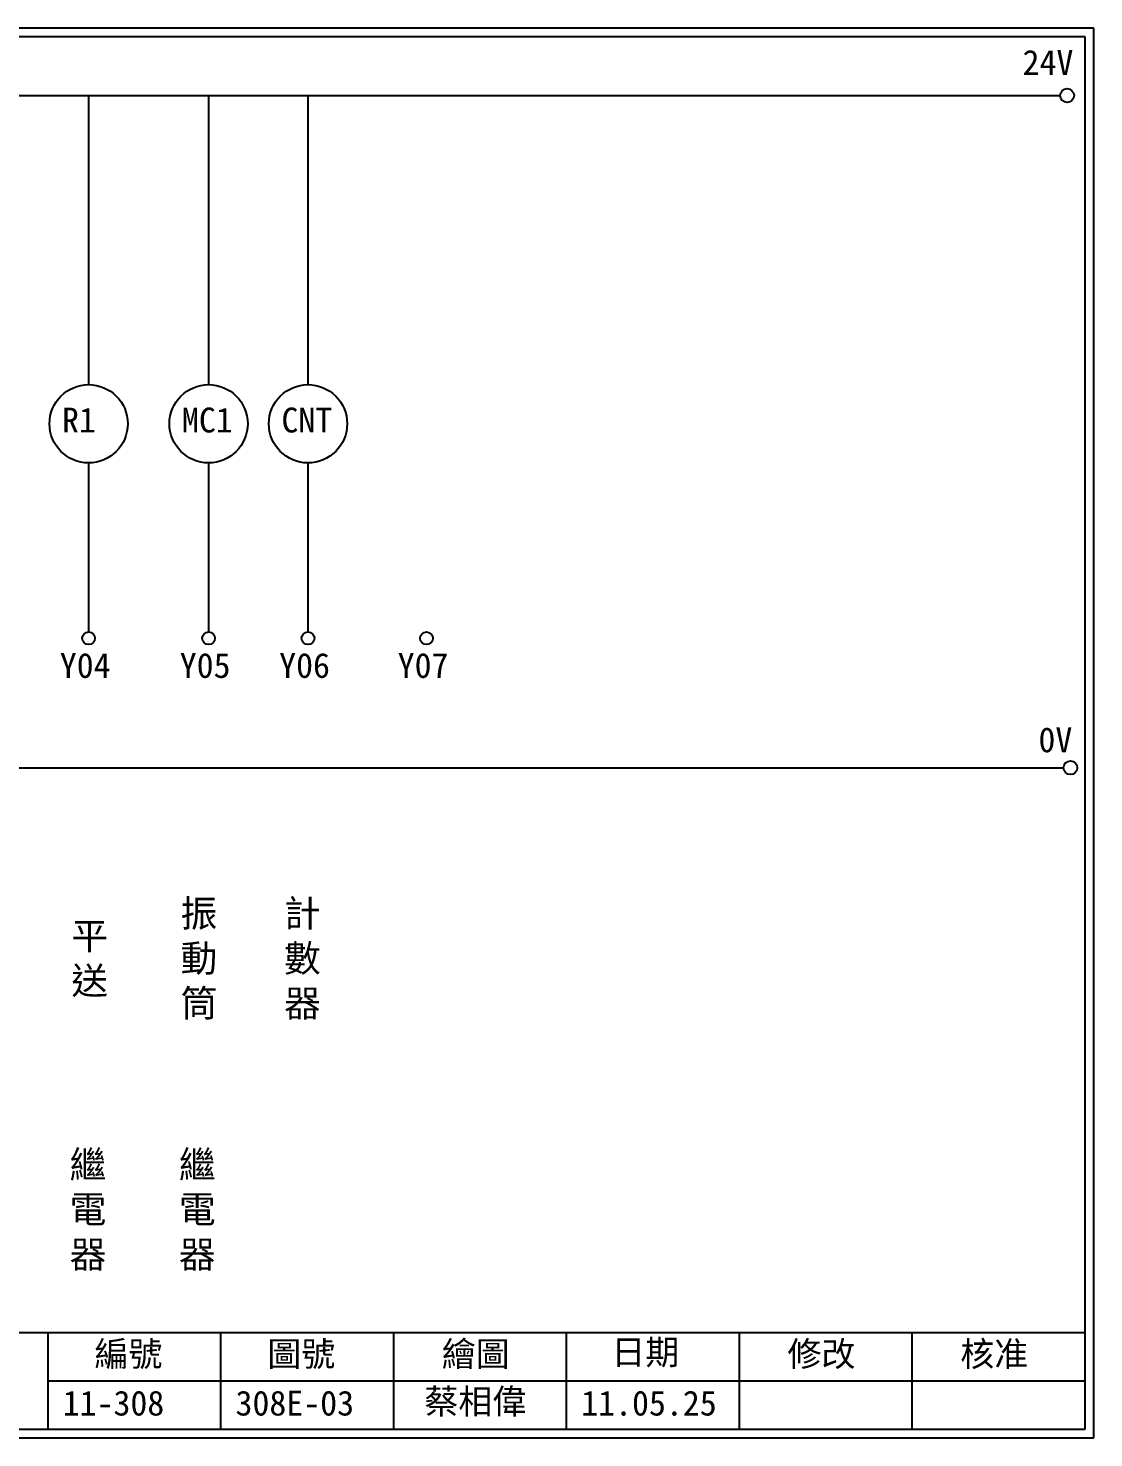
# Model space of a CAD drawing. Extents: x 926 to 1213, y 3 to 207.
# Drawn here: x 1058.6 to 1212.7, y 3 to 207 of the extents above; entities that cross this region are included whole.
import ezdxf

# ---------------------------------------------------------------- set-up
doc = ezdxf.new("R2010")
doc.units = 0
doc.layers.get('0').update_dxf_attribs({"linetype": 'CONTINUOUS'})
doc.layers.add('圖框層', color=7, linetype='CONTINUOUS')
doc.layers.add('標尺寸層', color=3, linetype='CONTINUOUS')
doc.styles.add('CNS', font='romanc.shx', dxfattribs={"bigfont": 'chineset.shx'})
doc.styles.add('STSL', font='KAIU.TTF')

msp = doc.modelspace()

# ---------------------------------------------------------------- linework, layer by layer
for centre in [(1208.88, 197.22), (1209.36, 99.96)]:
    msp.add_circle(centre, 1)
at = {"layer": '圖框層', "color": 7}
for p, q in [((1212.74, 206.97), (925.74, 206.97)), ((1212.74, 3), (1212.74, 206.97)), ((1211.49, 205.72), (926.99, 205.72)), ((1211.49, 4.25), (1211.49, 205.72)), ((926.99, 18.25), (1211.49, 18.25)), ((1061.49, 4.25), (1061.49, 18.25)), ((1086.49, 4.25), (1086.49, 18.25)), ((1111.49, 4.25), (1111.49, 18.25)), ((1136.49, 4.25), (1136.49, 18.25)), ((1161.49, 4.25), (1161.49, 18.25)), ((1186.49, 4.25), (1186.49, 18.25)), ((1061.49, 11.25), (1211.49, 11.25)), ((926.99, 4.25), (1211.49, 4.25)), ((925.74, 3), (1212.74, 3))]:
    msp.add_line(p, q, dxfattribs=at)
at = {"layer": '標尺寸層', "color": 7}
for p, q in [((930.28, 197.22), (1207.88, 197.22)), ((1067.36, 197.22), (1067.36, 155.39)), ((1084.71, 197.22), (1084.71, 155.39)), ((1099.09, 197.22), (1099.09, 155.39)), ((1067.36, 144.07), (1067.36, 119.62)), ((1084.71, 144.07), (1084.71, 119.62)), ((1099.09, 144.07), (1099.09, 119.62)), ((930.49, 99.96), (1208.36, 99.96))]:
    msp.add_line(p, q, dxfattribs=at)
for centre, radius in [((1067.36, 149.73), 5.66), ((1084.71, 149.73), 5.66), ((1099.09, 149.73), 5.66), ((1067.36, 118.7), 0.92), ((1084.71, 118.7), 0.92), ((1099.09, 118.7), 0.92), ((1116.23, 118.7), 0.92)]:
    msp.add_circle(centre, radius, dxfattribs=at)

# ---------------------------------------------------------------- texts
at = {"layer": '圖框層', "color": 4, "style": 'STSL'}
for s, p in [('24V', (1202.44, 200.22)), ('R1', (1063.51, 148.47)), ('MC1', (1080.86, 148.47)), ('CNT', (1095.25, 148.47)), ('Y04', (1063.19, 112.96)), ('Y05', (1080.54, 112.96)), ('Y06', (1094.92, 112.96)), ('Y07', (1112.06, 112.96)), ('0V', (1204.74, 102.2)), ('編號', (1068.21, 13.34)), ('圖號', (1093.21, 13.34)), ('繪圖', (1118.44, 13.34)), ('日期', (1142.96, 13.59)), ('修改', (1168.44, 13.34)), ('核准', (1193.44, 13.34)), ('蔡相偉', (1115.93, 6.47)), ('11-308', (1063.61, 6.22)), ('308E-03', (1088.61, 6.22)), ('11.05.25', (1138.61, 6.22))]:
    msp.add_text(s, height=3.6, dxfattribs=at).set_placement(p)
at = {"layer": '標尺寸層', "color": 7, "char_height": 3.9, "attachment_point": 5, "style": 'CNS'}
for s, insert, width in [('{\\fDFKai-SB|b0|i0|c136|p65;振動筒}', (1083.32, 72.17), 2.8481), ('{\\fDFKai-SB|b0|i0|c136|p65;計數器}', (1098.28, 72.17), 2.8481), ('{\\fDFKai-SB|b0|i0|c136|p65;平送}', (1067.51, 72.17), 2.8481), ('{\\fDFKai-SB|b0|i0|c136|p65;繼電器}', (1067.27, 35.84), 8.6627), ('{\\fDFKai-SB|b0|i0|c136|p65;繼電器}', (1083.08, 35.84), 8.6627)]:
    msp.add_mtext(s, dxfattribs=dict(at, insert=insert, width=width))

doc.saveas('drawing.dxf')
